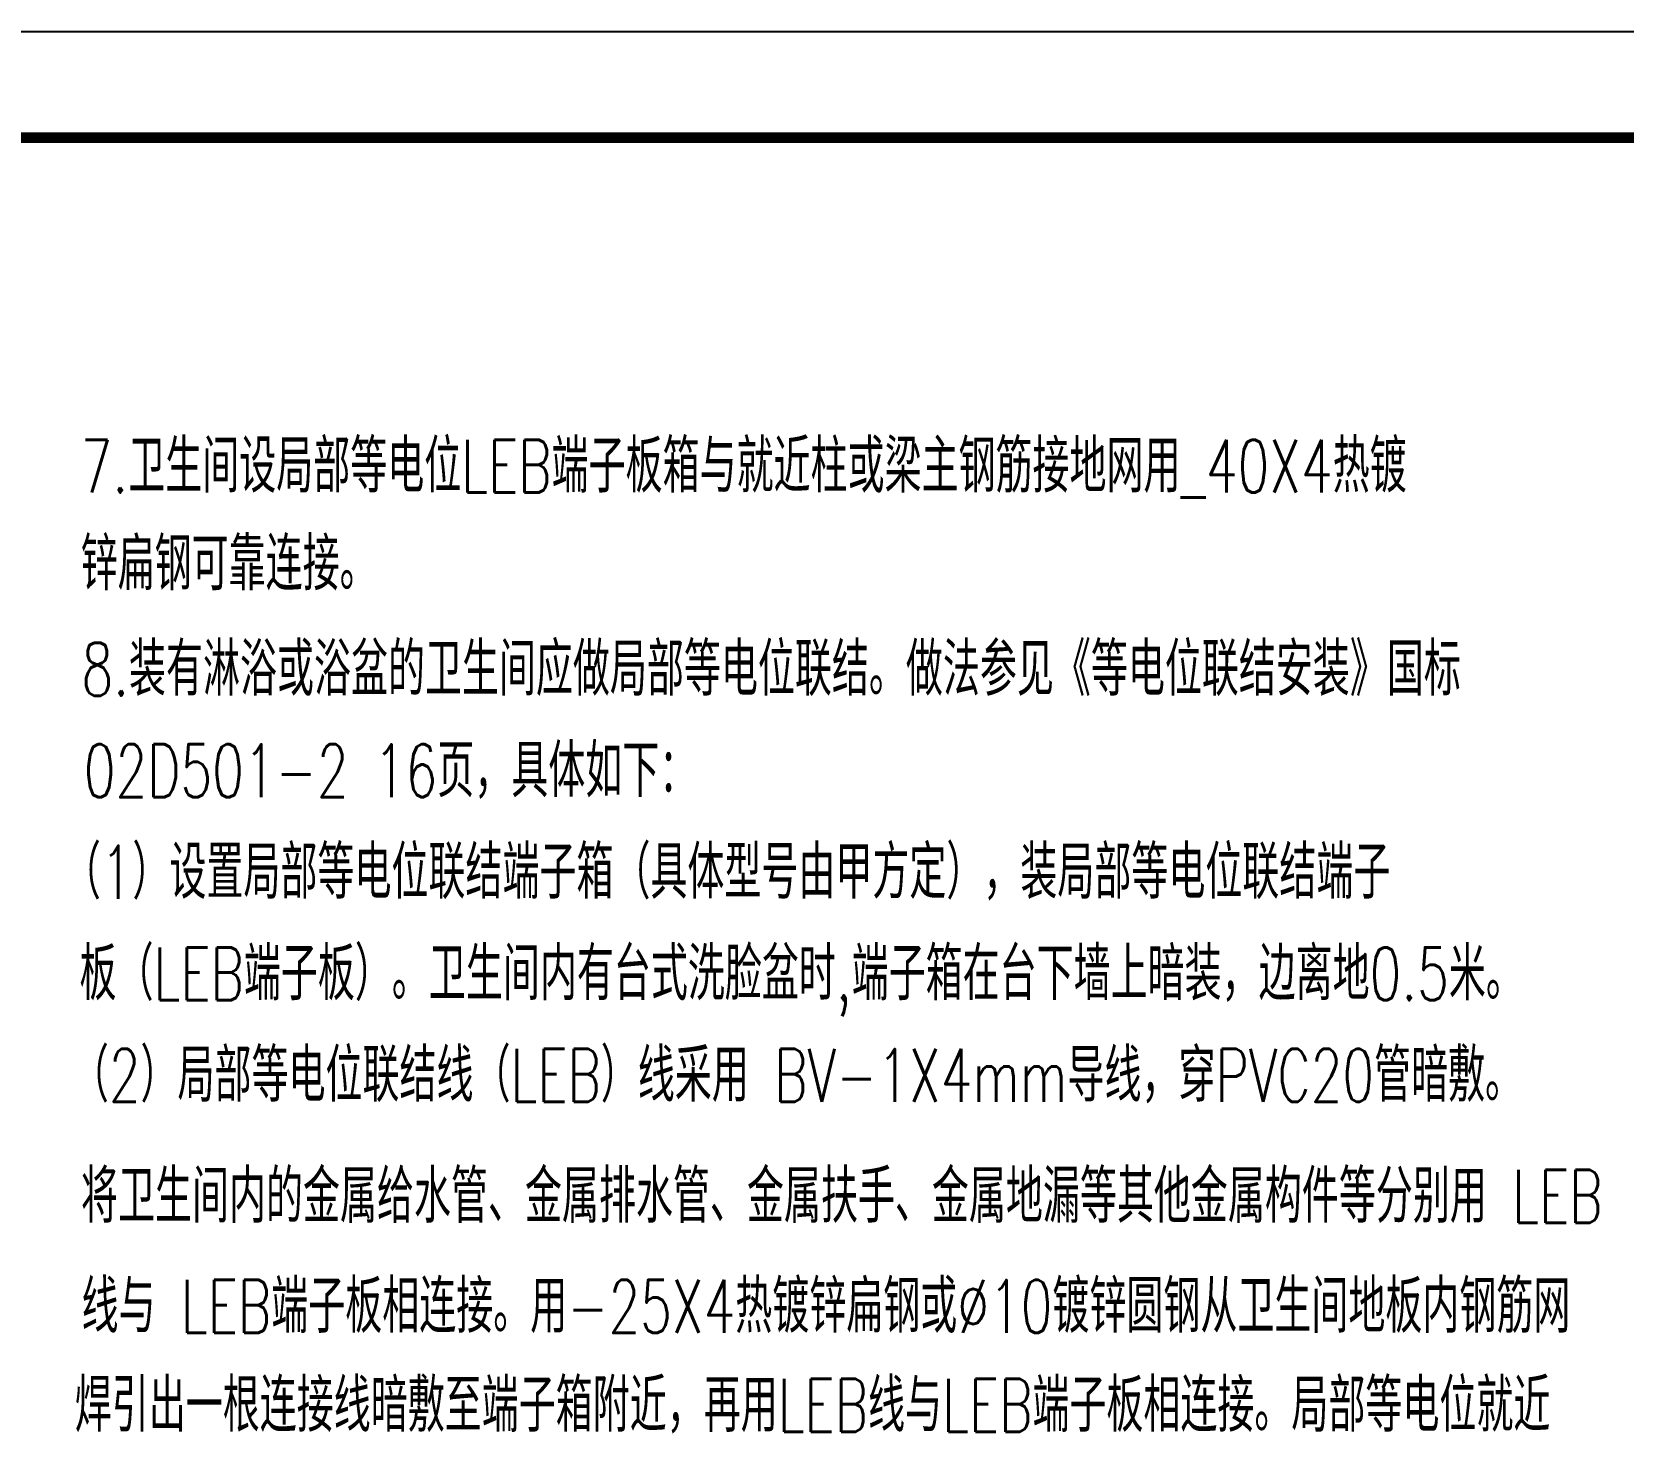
# Model space of a CAD drawing. Extents: x -137808 to 103746506, y -332957 to -111547.
# Drawn here: x -89357 to -74302, y -163270 to -149866 of the extents above; entities that cross this region are included whole.
import ezdxf

# ---------------------------------------------------------------- set-up
doc = ezdxf.new("R2010")
doc.units = 0
doc.header["$LTSCALE"] = 25
doc.header["$MEASUREMENT"] = 0
doc.linetypes.add('CONTINOUS', pattern=[0])
doc.layers.add('PUB_TITLE', color=4, linetype='CONTINUOUS')
doc.layers.add('TS', color=4, linetype='CONTINUOUS')
doc.styles.add('C3', font='romans.shx', dxfattribs={"width": 0.7, "bigfont": 'hztxt.shx'})

msp = doc.modelspace()

# ---------------------------------------------------------------- linework, layer by layer
at = {"layer": 'PUB_TITLE'}
msp.add_lwpolyline([(-126046, -191866), (-66646, -191866), (-66646, -149866), (-126046, -149866)], close=True, dxfattribs=at)
msp.add_lwpolyline([(-126046, -191866), (-66646, -191866), (-66646, -149866), (-126046, -149866)], close=True, dxfattribs=at)
at = {"layer": 'PUB_TITLE', "const_width": 100}
msp.add_lwpolyline([(-123546, -190866), (-67646, -190866), (-67646, -150866), (-123546, -150866)], close=True, dxfattribs=at)
msp.add_lwpolyline([(-123546, -190866), (-67646, -190866), (-67646, -150866), (-123546, -150866)], close=True, dxfattribs=at)

# ---------------------------------------------------------------- texts
at = {"layer": 'TS', "linetype": 'CONTINOUS', "style": 'C3', "width": 0.7}
for s, p in [('7.卫生间设局部等电位LEB端子板箱与就近柱或梁主钢筋接地网用_40X4热镀', (-88895, -154223)), ('锌扁钢可靠连接。', (-88895, -155148)), ('8.装有淋浴或浴盆的卫生间应做局部等电位联结。做法参见《等电位联结安装》国标', (-88888, -156144)), ('02D501-2 16页，具体如下：', (-88866, -157104)), ('（1）设置局部等电位联结端子箱（具体型号由甲方定），装局部等电位联结端子', (-89055, -158064)), ('板（LEB端子板）。卫生间内有台式洗脸盆时,端子箱在台下墙上暗装，边离地0.5米。', (-88906, -159024)), ('（2）局部等电位联结线（LEB）线采用 BV-1X4mm导线，穿PVC20管暗敷。', (-88979, -159984)), ('将卫生间内的金属给水管、金属排水管、金属扶手、金属地漏等其他金属构件等分别用 LEB', (-88892, -161129)), ('线与 LEB端子板相连接。用-25X4热镀锌扁钢或%%C10镀锌圆钢从卫生间地板内钢筋网', (-88887, -162170)), ('焊引出一根连接线暗敷至端子箱附近，再用LEB线与LEB端子板相连接。局部等电位就近', (-88951, -163106))]:
    msp.add_text(s, height=500, dxfattribs=at).set_placement(p)

doc.saveas('drawing.dxf')
